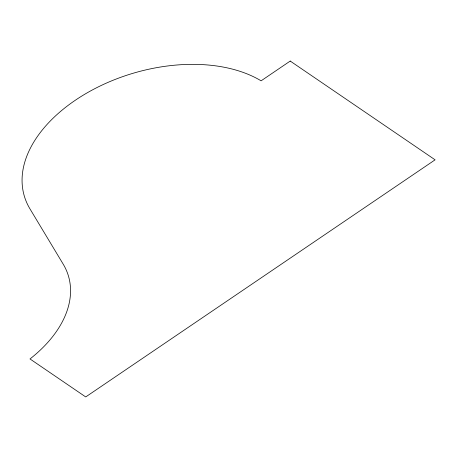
<?xml version="1.0" encoding="UTF-8"?>
<svg xmlns="http://www.w3.org/2000/svg" width="458" height="458" viewBox="0 0 458 458"><rect width="100%" height="100%" fill="white"/><g stroke="black" fill="none" stroke-linecap="round" stroke-linejoin="round"><path stroke-width="0.69" d="M290.223 61.063L261.106 80.82A139.037 86.739 -16.6 0 0 89.991 91.245A139.037 86.739 -16.6 0 0 29.953 208.854L63.193 264.146A129.952 81.077 -16.6 0 1 29.999 358.952L85.72 396.937L435.1 159.825L290.223 61.063"/></g></svg>
